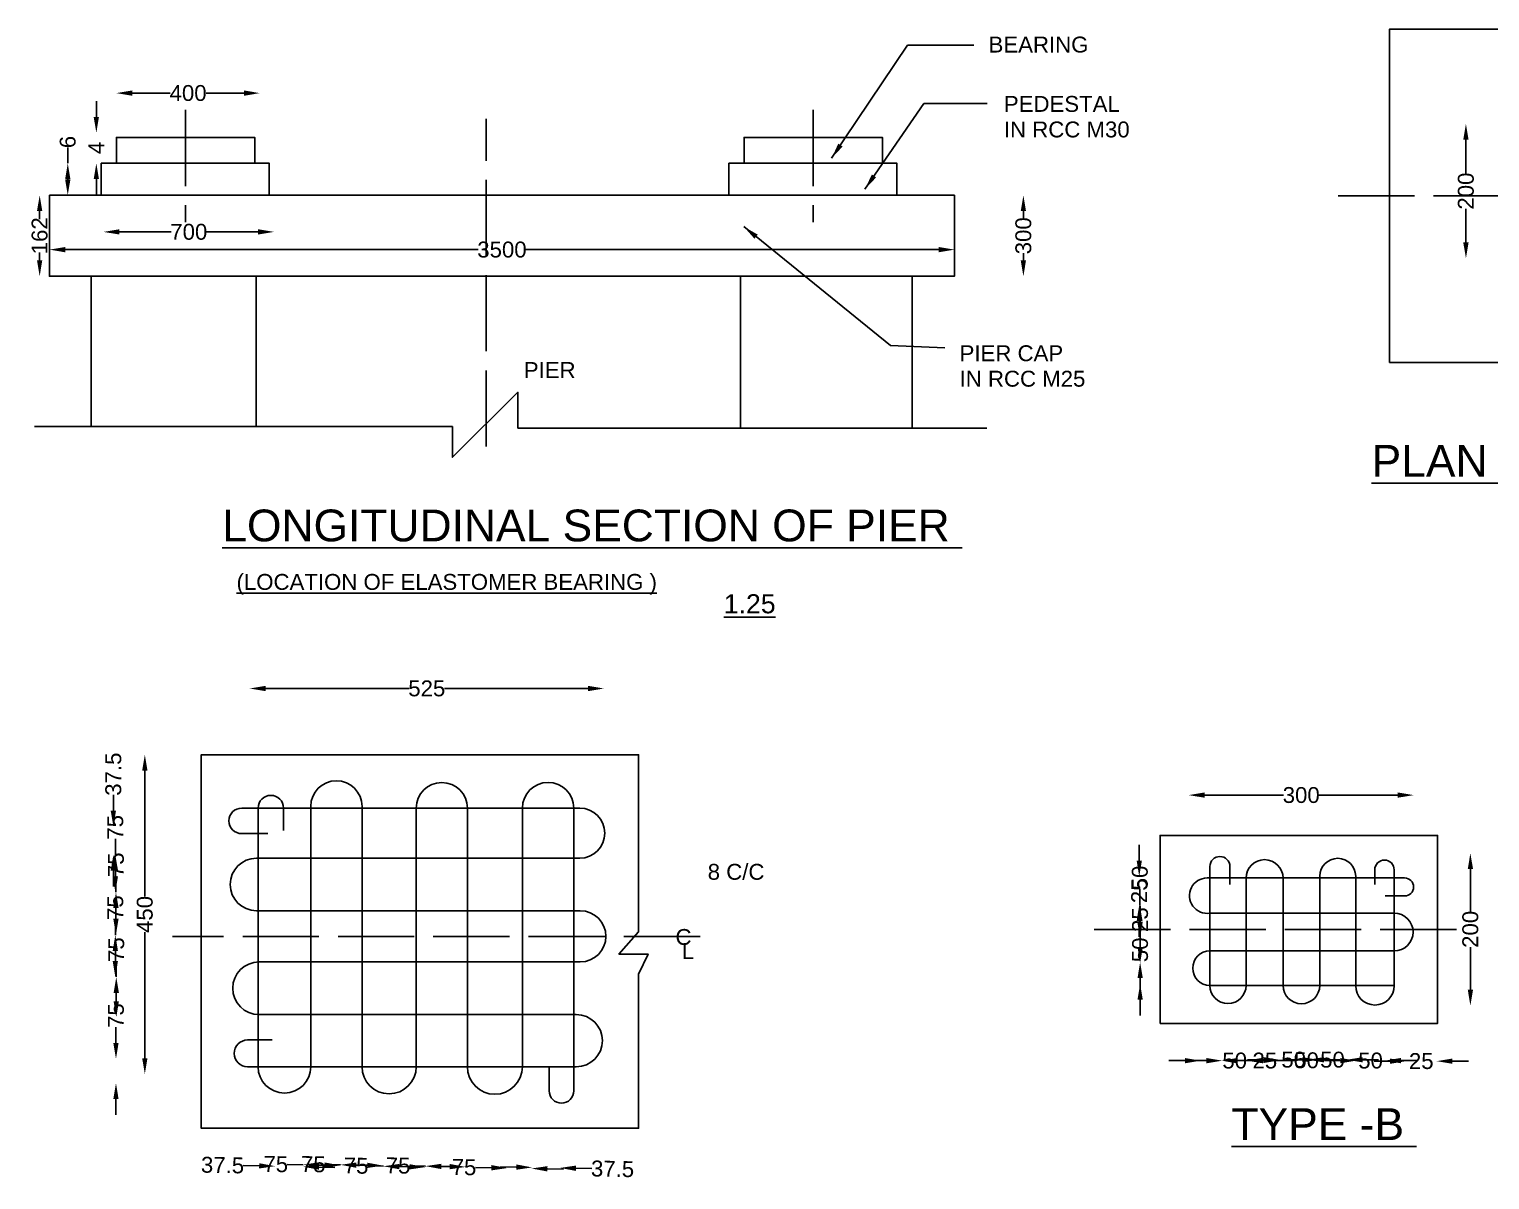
# Model space of a CAD drawing. Header units: millimetres. Extents: x 5124 to 2361568, y 2311 to 44333890.
# Drawn here: x 2354321 to 2356620, y 44329332 to 44331143 of the extents above; entities that cross this region are included whole.
import ezdxf

# ---------------------------------------------------------------- set-up
doc = ezdxf.new("R2010")
doc.units = ezdxf.units.MM
doc.header["$MEASUREMENT"] = 0
doc.linetypes.add('ACAD_ISO02W100', pattern=[15, 12, -3])
doc.layers.add('DRAWING', color=2, linetype='Continuous')
doc.layers.add('TEXT', color=7, linetype='Continuous')
doc.styles.get("Standard").update_dxf_attribs({"font": 'arial.ttf', "height": 25})
doc.dimstyles.get("Standard").update_dxf_attribs({"dimtxt": 25, "dimasz": 25, "dimexe": 0.18, "dimexo": 0.0625, "dimgap": 0.09, "dimtad": 0, "dimdec": 0, "dimzin": 0, "dimdsep": 46, "dimtxsty": 'Standard', "dimcen": 0.09, "dimse1": 1, "dimse2": 1, "dimadec": 0, "dimazin": 0, "dimtfac": 1, "dimtdec": 0, "dimtofl": 0, "dimtmove": 0, "dimatfit": 3, "dimfxl": 1, "dimtolj": 1, "dimtzin": 0, "dimarcsym": 0})

# ---------------------------------------------------------------- blocks, each defined once
blk = doc.blocks.new('*D67')
at = {"layer": 'Defpoints', "color": 0, "transparency": 16777216}
for p in [(2354592.1, 44330001), (2354503.3, 44329498.7), (2354643.2, 44329498.7)]:
    blk.add_point(p, dxfattribs=at)
at = {"layer": 'TEXT', "color": 0, "lineweight": -2, "transparency": 16777216}
for p, q in [((2354503.3, 44329976), (2354503.3, 44329778)), ((2354503.3, 44329523.7), (2354503.3, 44329721.7))]:
    blk.add_line(p, q, dxfattribs=at)
at = {"layer": 'TEXT', "color": 0, "transparency": 16777216}
for points in [[(2354499.1, 44329976), (2354507.5, 44329976), (2354503.3, 44330001)], [(2354499.1, 44329523.7), (2354507.5, 44329523.7), (2354503.3, 44329498.7)]]:
    blk.add_solid(points, dxfattribs=at)
at = {"layer": 'TEXT', "color": 0, "transparency": 16777216, "insert": (2354503.3, 44329749.8), "char_height": 25, "attachment_point": 5, "rotation": 90}
blk.add_mtext('\\A1;450', dxfattribs=at)
blk = doc.blocks.new('*D68')
at = {"layer": 'Defpoints', "color": 0, "transparency": 16777216}
for p in [(2354454.3, 44329522.7), (2354457.9, 44329522.7), (2354454.3, 44329484.3)]:
    blk.add_point(p, dxfattribs=at)
at = {"layer": 'TEXT', "color": 0, "lineweight": -2, "transparency": 16777216}
for p, q in [((2354457.9, 44329547.7), (2354457.9, 44329572.7)), ((2354457.9, 44329459.3), (2354457.9, 44329434.3))]:
    blk.add_line(p, q, dxfattribs=at)
at = {"layer": 'TEXT', "color": 0, "transparency": 16777216}
for points in [[(2354453.7, 44329547.7), (2354462, 44329547.7), (2354457.9, 44329522.7)], [(2354453.7, 44329459.3), (2354462, 44329459.3), (2354457.9, 44329484.3)]]:
    blk.add_solid(points, dxfattribs=at)
at = {"layer": 'TEXT', "color": 0, "transparency": 16777216, "insert": (2354457.9, 44329590.7), "char_height": 25, "attachment_point": 5, "rotation": 90}
blk.add_mtext('\\A1;75', dxfattribs=at)
blk = doc.blocks.new('*D69')
at = {"layer": 'Defpoints', "color": 0, "transparency": 16777216}
for p in [(2354455.8, 44329651.5), (2354458.4, 44329651.5), (2354455.8, 44329588.1)]:
    blk.add_point(p, dxfattribs=at)
at = {"layer": 'TEXT', "color": 0, "lineweight": -2, "transparency": 16777216}
for p, q in [((2354458.4, 44329651.5), (2354458.4, 44329676.5)), ((2354458.4, 44329613.1), (2354458.4, 44329626.5))]:
    blk.add_line(p, q, dxfattribs=at)
at = {"layer": 'TEXT', "color": 0, "transparency": 16777216}
for points in [[(2354454.2, 44329626.5), (2354462.5, 44329626.5), (2354458.4, 44329651.5)], [(2354454.2, 44329613.1), (2354462.5, 44329613.1), (2354458.4, 44329588.1)]]:
    blk.add_solid(points, dxfattribs=at)
at = {"layer": 'TEXT', "color": 0, "transparency": 16777216, "insert": (2354458.4, 44329694.4), "char_height": 25, "attachment_point": 5, "rotation": 90}
blk.add_mtext('\\A1;75', dxfattribs=at)
blk = doc.blocks.new('*D70')
at = {"layer": 'Defpoints', "color": 0, "transparency": 16777216}
for p in [(2354456.9, 44329717.5), (2354458.4, 44329717.5), (2354458.4, 44329651.5)]:
    blk.add_point(p, dxfattribs=at)
at = {"layer": 'TEXT', "color": 0, "lineweight": -2, "transparency": 16777216}
for p, q in [((2354456.9, 44329717.5), (2354456.9, 44329742.5)), ((2354456.9, 44329676.5), (2354456.9, 44329692.5))]:
    blk.add_line(p, q, dxfattribs=at)
at = {"layer": 'TEXT', "color": 0, "transparency": 16777216}
for points in [[(2354452.7, 44329692.5), (2354461, 44329692.5), (2354456.9, 44329717.5)], [(2354452.7, 44329676.5), (2354461, 44329676.5), (2354456.9, 44329651.5)]]:
    blk.add_solid(points, dxfattribs=at)
at = {"layer": 'TEXT', "color": 0, "transparency": 16777216, "insert": (2354456.9, 44329760.5), "char_height": 25, "attachment_point": 5, "rotation": 90}
blk.add_mtext('\\A1;75', dxfattribs=at)
blk = doc.blocks.new('*D71')
at = {"layer": 'Defpoints', "color": 0, "transparency": 16777216}
for p in [(2354456.9, 44329785), (2354457.9, 44329785), (2354456.9, 44329718)]:
    blk.add_point(p, dxfattribs=at)
at = {"layer": 'TEXT', "color": 0, "lineweight": -2, "transparency": 16777216}
for p, q in [((2354457.9, 44329785), (2354457.9, 44329810)), ((2354457.9, 44329743), (2354457.9, 44329760))]:
    blk.add_line(p, q, dxfattribs=at)
at = {"layer": 'TEXT', "color": 0, "transparency": 16777216}
for points in [[(2354453.7, 44329760), (2354462, 44329760), (2354457.9, 44329785)], [(2354453.7, 44329743), (2354462, 44329743), (2354457.9, 44329718)]]:
    blk.add_solid(points, dxfattribs=at)
at = {"layer": 'TEXT', "color": 0, "transparency": 16777216, "insert": (2354457.9, 44329827.9), "char_height": 25, "attachment_point": 5, "rotation": 90}
blk.add_mtext('\\A1;75', dxfattribs=at)
blk = doc.blocks.new('*D72')
at = {"layer": 'Defpoints', "color": 0, "transparency": 16777216}
for p in [(2354456.9, 44329843.9), (2354456.9, 44329843.9), (2354456.9, 44329785)]:
    blk.add_point(p, dxfattribs=at)
at = {"layer": 'TEXT', "color": 0, "lineweight": -2, "transparency": 16777216}
for p, q in [((2354456.9, 44329843.9), (2354456.9, 44329868.9)), ((2354456.9, 44329810), (2354456.9, 44329818.9))]:
    blk.add_line(p, q, dxfattribs=at)
at = {"layer": 'TEXT', "color": 0, "transparency": 16777216}
for points in [[(2354452.8, 44329818.9), (2354461.1, 44329818.9), (2354456.9, 44329843.9)], [(2354452.8, 44329810), (2354461.1, 44329810), (2354456.9, 44329785)]]:
    blk.add_solid(points, dxfattribs=at)
at = {"layer": 'TEXT', "color": 0, "transparency": 16777216, "insert": (2354456.9, 44329886.9), "char_height": 25, "attachment_point": 5, "rotation": 90}
blk.add_mtext('\\A1;75', dxfattribs=at)
blk = doc.blocks.new('*D73')
at = {"layer": 'Defpoints', "color": 0, "transparency": 16777216}
for p in [(2354453.8, 44329888), (2354456.9, 44329888), (2354456.9, 44329843.9)]:
    blk.add_point(p, dxfattribs=at)
at = {"layer": 'TEXT', "color": 0, "lineweight": -2, "transparency": 16777216}
for p, q in [((2354453.8, 44329913), (2354453.8, 44329938)), ((2354453.8, 44329818.9), (2354453.8, 44329793.9))]:
    blk.add_line(p, q, dxfattribs=at)
at = {"layer": 'TEXT', "color": 0, "transparency": 16777216}
for points in [[(2354449.6, 44329913), (2354457.9, 44329913), (2354453.8, 44329888)], [(2354449.6, 44329818.9), (2354457.9, 44329818.9), (2354453.8, 44329843.9)]]:
    blk.add_solid(points, dxfattribs=at)
at = {"layer": 'TEXT', "color": 0, "transparency": 16777216, "insert": (2354453.8, 44329970.6), "char_height": 25, "attachment_point": 5, "rotation": 90}
blk.add_mtext('\\A1;37.5', dxfattribs=at)
blk = doc.blocks.new('*D74')
at = {"layer": 'Defpoints', "color": 0, "transparency": 16777216}
for p in [(2355225.8, 44330105.4), (2354668.2, 44330007.7), (2355225.8, 44330007.7)]:
    blk.add_point(p, dxfattribs=at)
at = {"layer": 'TEXT', "color": 0, "lineweight": -2, "transparency": 16777216}
for p, q in [((2354693.2, 44330105.4), (2354919.2, 44330105.4)), ((2355200.8, 44330105.4), (2354974.8, 44330105.4))]:
    blk.add_line(p, q, dxfattribs=at)
at = {"layer": 'TEXT', "color": 0, "transparency": 16777216}
for points in [[(2354693.2, 44330109.5), (2354693.2, 44330101.2), (2354668.2, 44330105.4)], [(2355200.8, 44330109.5), (2355200.8, 44330101.2), (2355225.8, 44330105.4)]]:
    blk.add_solid(points, dxfattribs=at)
at = {"layer": 'TEXT', "color": 0, "transparency": 16777216, "insert": (2354947, 44330105.4), "char_height": 25, "attachment_point": 5}
blk.add_mtext('\\A1;525', dxfattribs=at)
blk = doc.blocks.new('*D75')
at = {"layer": 'Defpoints', "color": 0, "transparency": 16777216}
for p in [(2355073.5, 44329347.2), (2355073.6, 44329350.8), (2355111.8, 44329346.5)]:
    blk.add_point(p, dxfattribs=at)
at = {"layer": 'TEXT', "color": 0, "lineweight": -2, "transparency": 16777216}
for p, q in [((2355048.6, 44329351.3), (2355023.6, 44329351.8)), ((2355136.9, 44329349.6), (2355161.9, 44329349.1))]:
    blk.add_line(p, q, dxfattribs=at)
at = {"layer": 'TEXT', "color": 0, "transparency": 16777216}
for points in [[(2355048.6, 44329355.5), (2355048.5, 44329347.1), (2355073.6, 44329350.8)], [(2355137, 44329353.8), (2355136.8, 44329345.4), (2355111.9, 44329350.1)]]:
    blk.add_solid(points, dxfattribs=at)
at = {"layer": 'TEXT', "color": 0, "transparency": 16777216, "insert": (2355005.6, 44329352.1), "char_height": 25, "attachment_point": 5, "rotation": 358.8945}
blk.add_mtext('\\A1;75', dxfattribs=at)
blk = doc.blocks.new('*D76')
at = {"layer": 'Defpoints', "color": 0, "transparency": 16777216}
for p in [(2354944.8, 44329353.8), (2354944.8, 44329351.3), (2355008.1, 44329350)]:
    blk.add_point(p, dxfattribs=at)
at = {"layer": 'TEXT', "color": 0, "lineweight": -2, "transparency": 16777216}
for p, q in [((2354944.8, 44329353.8), (2354919.8, 44329354.3)), ((2354983.2, 44329353.1), (2354969.8, 44329353.3))]:
    blk.add_line(p, q, dxfattribs=at)
at = {"layer": 'TEXT', "color": 0, "transparency": 16777216}
for points in [[(2354969.9, 44329357.5), (2354969.7, 44329349.2), (2354944.8, 44329353.8)], [(2354983.2, 44329357.2), (2354983.1, 44329348.9), (2355008.2, 44329352.6)]]:
    blk.add_solid(points, dxfattribs=at)
at = {"layer": 'TEXT', "color": 0, "transparency": 16777216, "insert": (2354901.8, 44329354.6), "char_height": 25, "attachment_point": 5, "rotation": 358.8945}
blk.add_mtext('\\A1;75', dxfattribs=at)
blk = doc.blocks.new('*D77')
at = {"layer": 'Defpoints', "color": 0, "transparency": 16777216}
for p in [(2354878.8, 44329355.1), (2354878.8, 44329353.6), (2354944.8, 44329353.8)]:
    blk.add_point(p, dxfattribs=at)
at = {"layer": 'TEXT', "color": 0, "lineweight": -2, "transparency": 16777216}
for p, q in [((2354878.8, 44329353.6), (2354853.8, 44329354.1)), ((2354919.8, 44329352.8), (2354903.7, 44329353.1))]:
    blk.add_line(p, q, dxfattribs=at)
at = {"layer": 'TEXT', "color": 0, "transparency": 16777216}
for points in [[(2354903.8, 44329357.3), (2354903.7, 44329348.9), (2354878.8, 44329353.6)], [(2354919.9, 44329356.9), (2354919.7, 44329348.6), (2354944.8, 44329352.3)]]:
    blk.add_solid(points, dxfattribs=at)
at = {"layer": 'TEXT', "color": 0, "transparency": 16777216, "insert": (2354835.8, 44329354.4), "char_height": 25, "attachment_point": 5, "rotation": 358.8945}
blk.add_mtext('\\A1;75', dxfattribs=at)
blk = doc.blocks.new('*D78')
at = {"layer": 'Defpoints', "color": 0, "transparency": 16777216}
for p in [(2354811.3, 44329355.9), (2354811.3, 44329355), (2354878.3, 44329353.7)]:
    blk.add_point(p, dxfattribs=at)
at = {"layer": 'TEXT', "color": 0, "lineweight": -2, "transparency": 16777216}
for p, q in [((2354811.3, 44329355.9), (2354786.3, 44329356.4)), ((2354853.3, 44329355.1), (2354836.3, 44329355.4))]:
    blk.add_line(p, q, dxfattribs=at)
at = {"layer": 'TEXT', "color": 0, "transparency": 16777216}
for points in [[(2354836.4, 44329359.6), (2354836.2, 44329351.2), (2354811.3, 44329355.9)], [(2354853.4, 44329359.2), (2354853.2, 44329350.9), (2354878.3, 44329354.6)]]:
    blk.add_solid(points, dxfattribs=at)
at = {"layer": 'TEXT', "color": 0, "transparency": 16777216, "insert": (2354768.3, 44329356.7), "char_height": 25, "attachment_point": 5, "rotation": 358.8945}
blk.add_mtext('\\A1;75', dxfattribs=at)
blk = doc.blocks.new('*D79')
at = {"layer": 'Defpoints', "color": 0, "transparency": 16777216}
for p in [(2354752.3, 44329356.1), (2354752.3, 44329356.1), (2354811.3, 44329355)]:
    blk.add_point(p, dxfattribs=at)
at = {"layer": 'TEXT', "color": 0, "lineweight": -2, "transparency": 16777216}
for p, q in [((2354752.3, 44329356.1), (2354727.3, 44329356.6)), ((2354786.3, 44329355.4), (2354777.3, 44329355.6))]:
    blk.add_line(p, q, dxfattribs=at)
at = {"layer": 'TEXT', "color": 0, "transparency": 16777216}
for points in [[(2354777.4, 44329359.8), (2354777.3, 44329351.4), (2354752.3, 44329356.1)], [(2354786.4, 44329359.6), (2354786.2, 44329351.3), (2354811.3, 44329355)]]:
    blk.add_solid(points, dxfattribs=at)
at = {"layer": 'TEXT', "color": 0, "transparency": 16777216, "insert": (2354709.4, 44329356.9), "char_height": 25, "attachment_point": 5, "rotation": 358.8945}
blk.add_mtext('\\A1;75', dxfattribs=at)
blk = doc.blocks.new('*D80')
at = {"layer": 'Defpoints', "color": 0, "transparency": 16777216}
for p in [(2354708.2, 44329353.8), (2354708.3, 44329356.9), (2354752.3, 44329356.1)]:
    blk.add_point(p, dxfattribs=at)
at = {"layer": 'TEXT', "color": 0, "lineweight": -2, "transparency": 16777216}
for p, q in [((2354683.2, 44329354.2), (2354658.2, 44329354.7)), ((2354777.3, 44329352.4), (2354802.3, 44329351.9))]:
    blk.add_line(p, q, dxfattribs=at)
at = {"layer": 'TEXT', "color": 0, "transparency": 16777216}
for points in [[(2354683.3, 44329358.4), (2354683.2, 44329350.1), (2354708.2, 44329353.8)], [(2354777.4, 44329356.6), (2354777.2, 44329348.3), (2354752.3, 44329352.9)]]:
    blk.add_solid(points, dxfattribs=at)
at = {"layer": 'TEXT', "color": 0, "transparency": 16777216, "insert": (2354625.6, 44329355.3), "char_height": 25, "attachment_point": 5, "rotation": 358.8945}
blk.add_mtext('\\A1;37.5', dxfattribs=at)
blk = doc.blocks.new('*D81')
at = {"layer": 'Defpoints', "color": 0, "transparency": 16777216}
for p in [(2355112.7, 44329347.9), (2355112.8, 44329351.8), (2355156.7, 44329347)]:
    blk.add_point(p, dxfattribs=at)
at = {"layer": 'TEXT', "color": 0, "lineweight": -2, "transparency": 16777216}
for p, q in [((2355087.8, 44329352.3), (2355062.8, 44329352.8)), ((2355181.8, 44329350.5), (2355206.8, 44329350))]:
    blk.add_line(p, q, dxfattribs=at)
at = {"layer": 'TEXT', "color": 0, "transparency": 16777216}
for points in [[(2355087.8, 44329356.5), (2355087.7, 44329348.1), (2355112.8, 44329351.8)], [(2355181.9, 44329354.7), (2355181.7, 44329346.3), (2355156.8, 44329351)]]:
    blk.add_solid(points, dxfattribs=at)
at = {"layer": 'TEXT', "color": 0, "transparency": 16777216, "insert": (2355239.4, 44329349.4), "char_height": 25, "attachment_point": 5, "rotation": 358.8945}
blk.add_mtext('\\A1;37.5', dxfattribs=at)
blk = doc.blocks.new('*D82')
at = {"layer": 'Defpoints', "color": 0, "transparency": 16777216}
for p in [(2356500, 44329937.6), (2356146.1, 44329894.1), (2356500, 44329894.1)]:
    blk.add_point(p, dxfattribs=at)
at = {"layer": 'TEXT', "color": 0, "lineweight": -2, "transparency": 16777216}
for p, q in [((2356171.1, 44329937.6), (2356295.4, 44329937.6)), ((2356475, 44329937.6), (2356350.7, 44329937.6))]:
    blk.add_line(p, q, dxfattribs=at)
at = {"layer": 'TEXT', "color": 0, "transparency": 16777216}
for points in [[(2356171.1, 44329941.8), (2356171.1, 44329933.5), (2356146.1, 44329937.6)], [(2356475, 44329941.8), (2356475, 44329933.5), (2356500, 44329937.6)]]:
    blk.add_solid(points, dxfattribs=at)
at = {"layer": 'TEXT', "color": 0, "transparency": 16777216, "insert": (2356323.1, 44329937.6), "char_height": 25, "attachment_point": 5}
blk.add_mtext('\\A1;300', dxfattribs=at)
blk = doc.blocks.new('*D83')
at = {"layer": 'Defpoints', "color": 0, "transparency": 16777216}
for p in [(2356561.9, 44329846.3), (2356561.9, 44329606.4), (2356589.3, 44329606.4)]:
    blk.add_point(p, dxfattribs=at)
at = {"layer": 'TEXT', "color": 0, "lineweight": -2, "transparency": 16777216}
for p, q in [((2356589.3, 44329821.3), (2356589.3, 44329754.2)), ((2356589.3, 44329631.4), (2356589.3, 44329698.5))]:
    blk.add_line(p, q, dxfattribs=at)
at = {"layer": 'TEXT', "color": 0, "transparency": 16777216}
for points in [[(2356585.2, 44329821.3), (2356593.5, 44329821.3), (2356589.3, 44329846.3)], [(2356585.2, 44329631.4), (2356593.5, 44329631.4), (2356589.3, 44329606.4)]]:
    blk.add_solid(points, dxfattribs=at)
at = {"layer": 'TEXT', "color": 0, "transparency": 16777216, "insert": (2356589.3, 44329726.4), "char_height": 25, "attachment_point": 5, "rotation": 90}
blk.add_mtext('\\A1;200', dxfattribs=at)
blk = doc.blocks.new('*D84')
at = {"layer": 'Defpoints', "color": 0, "transparency": 16777216}
for p in [(2356069.6, 44329673.3), (2356081.8, 44329673.3), (2356081.2, 44329640.8)]:
    blk.add_point(p, dxfattribs=at)
at = {"layer": 'TEXT', "color": 0, "lineweight": -2, "transparency": 16777216}
for p, q in [((2356069.6, 44329698.3), (2356069.6, 44329723.3)), ((2356069.6, 44329615.8), (2356069.6, 44329590.8))]:
    blk.add_line(p, q, dxfattribs=at)
at = {"layer": 'TEXT', "color": 0, "transparency": 16777216}
for points in [[(2356065.5, 44329698.3), (2356073.8, 44329698.3), (2356069.6, 44329673.3)], [(2356065.5, 44329615.8), (2356073.8, 44329615.8), (2356069.6, 44329640.8)]]:
    blk.add_solid(points, dxfattribs=at)
at = {"layer": 'TEXT', "color": 0, "transparency": 16777216, "insert": (2356069.6, 44329741.6), "char_height": 25, "attachment_point": 5, "rotation": 90}
blk.add_mtext('\\A1;25', dxfattribs=at)
blk = doc.blocks.new('*D85')
at = {"layer": 'Defpoints', "color": 0, "transparency": 16777216}
for p in [(2356069.6, 44329713.6), (2356072.1, 44329713.6), (2356069.9, 44329674.7)]:
    blk.add_point(p, dxfattribs=at)
at = {"layer": 'TEXT', "color": 0, "lineweight": -2, "transparency": 16777216}
for p, q in [((2356069.6, 44329738.6), (2356069.6, 44329763.6)), ((2356069.6, 44329649.7), (2356069.6, 44329624.7))]:
    blk.add_line(p, q, dxfattribs=at)
at = {"layer": 'TEXT', "color": 0, "transparency": 16777216}
for points in [[(2356065.5, 44329738.6), (2356073.8, 44329738.6), (2356069.6, 44329713.6)], [(2356065.5, 44329649.7), (2356073.8, 44329649.7), (2356069.6, 44329674.7)]]:
    blk.add_solid(points, dxfattribs=at)
at = {"layer": 'TEXT', "color": 0, "transparency": 16777216, "insert": (2356069.6, 44329694.1), "char_height": 25, "attachment_point": 5, "rotation": 90}
blk.add_mtext('\\A1;50', dxfattribs=at)
blk = doc.blocks.new('*D86')
at = {"layer": 'Defpoints', "color": 0, "transparency": 16777216}
for p in [(2356069.2, 44329764.4), (2356071.7, 44329764.4), (2356069.6, 44329713.6)]:
    blk.add_point(p, dxfattribs=at)
at = {"layer": 'TEXT', "color": 0, "lineweight": -2, "transparency": 16777216}
for p, q in [((2356069.2, 44329764.4), (2356069.2, 44329789.4)), ((2356069.2, 44329738.6), (2356069.2, 44329739.4))]:
    blk.add_line(p, q, dxfattribs=at)
at = {"layer": 'TEXT', "color": 0, "transparency": 16777216}
for points in [[(2356065.1, 44329739.4), (2356073.4, 44329739.4), (2356069.2, 44329764.4)], [(2356065.1, 44329738.6), (2356073.4, 44329738.6), (2356069.2, 44329713.6)]]:
    blk.add_solid(points, dxfattribs=at)
at = {"layer": 'TEXT', "color": 0, "transparency": 16777216, "insert": (2356069.2, 44329807.3), "char_height": 25, "attachment_point": 5, "rotation": 90}
blk.add_mtext('\\A1;50', dxfattribs=at)
blk = doc.blocks.new('*D87')
at = {"layer": 'Defpoints', "color": 0, "transparency": 16777216}
for p in [(2356068.2, 44329809.6), (2356070.5, 44329809.6), (2356069.2, 44329764.4)]:
    blk.add_point(p, dxfattribs=at)
at = {"layer": 'TEXT', "color": 0, "lineweight": -2, "transparency": 16777216}
for p, q in [((2356068.2, 44329834.6), (2356068.2, 44329859.6)), ((2356068.2, 44329739.4), (2356068.2, 44329714.4))]:
    blk.add_line(p, q, dxfattribs=at)
at = {"layer": 'TEXT', "color": 0, "transparency": 16777216}
for points in [[(2356064.1, 44329834.6), (2356072.4, 44329834.6), (2356068.2, 44329809.6)], [(2356064.1, 44329739.4), (2356072.4, 44329739.4), (2356068.2, 44329764.4)]]:
    blk.add_solid(points, dxfattribs=at)
at = {"layer": 'TEXT', "color": 0, "transparency": 16777216, "insert": (2356068.2, 44329787), "char_height": 25, "attachment_point": 5, "rotation": 90}
blk.add_mtext('\\A1;25', dxfattribs=at)
blk = doc.blocks.new('*D88')
at = {"layer": 'Defpoints', "color": 0, "transparency": 16777216}
for p in [(2356487.9, 44329520.7), (2356536.1, 44329520.7), (2356536.1, 44329519)]:
    blk.add_point(p, dxfattribs=at)
at = {"layer": 'TEXT', "color": 0, "lineweight": -2, "transparency": 16777216}
for p, q in [((2356462.9, 44329519), (2356437.9, 44329519)), ((2356561.1, 44329519), (2356586.1, 44329519))]:
    blk.add_line(p, q, dxfattribs=at)
at = {"layer": 'TEXT', "color": 0, "transparency": 16777216}
for points in [[(2356462.9, 44329523.1), (2356462.9, 44329514.8), (2356487.9, 44329519)], [(2356561.1, 44329523.1), (2356561.1, 44329514.8), (2356536.1, 44329519)]]:
    blk.add_solid(points, dxfattribs=at)
at = {"layer": 'TEXT', "color": 0, "transparency": 16777216, "insert": (2356512, 44329519), "char_height": 25, "attachment_point": 5}
blk.add_mtext('\\A1;25', dxfattribs=at)
blk = doc.blocks.new('*D89')
at = {"layer": 'Defpoints', "color": 0, "transparency": 16777216}
for p in [(2356165, 44329508.2), (2356197.5, 44329519.8), (2356197.5, 44329507.6)]:
    blk.add_point(p, dxfattribs=at)
at = {"layer": 'TEXT', "color": 0, "lineweight": -2, "transparency": 16777216}
for p, q in [((2356140, 44329519.8), (2356115, 44329519.8)), ((2356222.5, 44329519.8), (2356247.5, 44329519.8))]:
    blk.add_line(p, q, dxfattribs=at)
at = {"layer": 'TEXT', "color": 0, "transparency": 16777216}
for points in [[(2356140, 44329523.9), (2356140, 44329515.6), (2356165, 44329519.8)], [(2356222.5, 44329523.9), (2356222.5, 44329515.6), (2356197.5, 44329519.8)]]:
    blk.add_solid(points, dxfattribs=at)
at = {"layer": 'TEXT', "color": 0, "transparency": 16777216, "insert": (2356265.8, 44329519.8), "char_height": 25, "attachment_point": 5}
blk.add_mtext('\\A1;25', dxfattribs=at)
blk = doc.blocks.new('*D90')
at = {"layer": 'Defpoints', "color": 0, "transparency": 16777216}
for p in [(2356198.9, 44329519.5), (2356237.8, 44329519.8), (2356237.8, 44329517.3)]:
    blk.add_point(p, dxfattribs=at)
at = {"layer": 'TEXT', "color": 0, "lineweight": -2, "transparency": 16777216}
for p, q in [((2356173.9, 44329519.8), (2356148.9, 44329519.8)), ((2356262.8, 44329519.8), (2356287.8, 44329519.8))]:
    blk.add_line(p, q, dxfattribs=at)
at = {"layer": 'TEXT', "color": 0, "transparency": 16777216}
for points in [[(2356173.9, 44329523.9), (2356173.9, 44329515.6), (2356198.9, 44329519.8)], [(2356262.8, 44329523.9), (2356262.8, 44329515.6), (2356237.8, 44329519.8)]]:
    blk.add_solid(points, dxfattribs=at)
at = {"layer": 'TEXT', "color": 0, "transparency": 16777216, "insert": (2356218.4, 44329519.8), "char_height": 25, "attachment_point": 5}
blk.add_mtext('\\A1;50', dxfattribs=at)
blk = doc.blocks.new('*D91')
at = {"layer": 'Defpoints', "color": 0, "transparency": 16777216}
for p in [(2356237.8, 44329519.8), (2356288.6, 44329520.2), (2356288.6, 44329517.7)]:
    blk.add_point(p, dxfattribs=at)
at = {"layer": 'TEXT', "color": 0, "lineweight": -2, "transparency": 16777216}
for p, q in [((2356262.8, 44329520.2), (2356263.6, 44329520.2)), ((2356288.6, 44329520.2), (2356313.6, 44329520.2))]:
    blk.add_line(p, q, dxfattribs=at)
at = {"layer": 'TEXT', "color": 0, "transparency": 16777216}
for points in [[(2356262.8, 44329524.3), (2356262.8, 44329516), (2356237.8, 44329520.2)], [(2356263.6, 44329524.3), (2356263.6, 44329516), (2356288.6, 44329520.2)]]:
    blk.add_solid(points, dxfattribs=at)
at = {"layer": 'TEXT', "color": 0, "transparency": 16777216, "insert": (2356331.5, 44329520.2), "char_height": 25, "attachment_point": 5}
blk.add_mtext('\\A1;50', dxfattribs=at)
blk = doc.blocks.new('*D92')
at = {"layer": 'Defpoints', "color": 0, "transparency": 16777216}
for p in [(2356288.6, 44329520.2), (2356333.9, 44329521.2), (2356333.9, 44329518.9)]:
    blk.add_point(p, dxfattribs=at)
at = {"layer": 'TEXT', "color": 0, "lineweight": -2, "transparency": 16777216}
for p, q in [((2356263.6, 44329521.2), (2356238.6, 44329521.2)), ((2356358.9, 44329521.2), (2356383.9, 44329521.2))]:
    blk.add_line(p, q, dxfattribs=at)
at = {"layer": 'TEXT', "color": 0, "transparency": 16777216}
for points in [[(2356263.6, 44329525.3), (2356263.6, 44329517), (2356288.6, 44329521.2)], [(2356358.9, 44329525.3), (2356358.9, 44329517), (2356333.9, 44329521.2)]]:
    blk.add_solid(points, dxfattribs=at)
at = {"layer": 'TEXT', "color": 0, "transparency": 16777216, "insert": (2356311.2, 44329521.2), "char_height": 25, "attachment_point": 5}
blk.add_mtext('\\A1;50', dxfattribs=at)
blk = doc.blocks.new('*D93')
at = {"layer": 'Defpoints', "color": 0, "transparency": 16777216}
for p in [(2356349.6, 44329520.2), (2356394.9, 44329521.2), (2356394.9, 44329518.9)]:
    blk.add_point(p, dxfattribs=at)
at = {"layer": 'TEXT', "color": 0, "lineweight": -2, "transparency": 16777216}
for p, q in [((2356324.6, 44329521.2), (2356299.6, 44329521.2)), ((2356419.9, 44329521.2), (2356444.9, 44329521.2))]:
    blk.add_line(p, q, dxfattribs=at)
at = {"layer": 'TEXT', "color": 0, "transparency": 16777216}
for points in [[(2356324.6, 44329525.3), (2356324.6, 44329517), (2356349.6, 44329521.2)], [(2356419.9, 44329525.3), (2356419.9, 44329517), (2356394.9, 44329521.2)]]:
    blk.add_solid(points, dxfattribs=at)
at = {"layer": 'TEXT', "color": 0, "transparency": 16777216, "insert": (2356372.3, 44329521.2), "char_height": 25, "attachment_point": 5}
blk.add_mtext('\\A1;50', dxfattribs=at)
blk = doc.blocks.new('*D94')
at = {"layer": 'Defpoints', "color": 0, "transparency": 16777216}
for p in [(2356409.6, 44329518.8), (2356454.9, 44329519.8), (2356454.9, 44329517.6)]:
    blk.add_point(p, dxfattribs=at)
at = {"layer": 'TEXT', "color": 0, "lineweight": -2, "transparency": 16777216}
for p, q in [((2356384.6, 44329519.8), (2356359.6, 44329519.8)), ((2356479.9, 44329519.8), (2356504.9, 44329519.8))]:
    blk.add_line(p, q, dxfattribs=at)
at = {"layer": 'TEXT', "color": 0, "transparency": 16777216}
for points in [[(2356384.6, 44329524), (2356384.6, 44329515.7), (2356409.6, 44329519.8)], [(2356479.9, 44329524), (2356479.9, 44329515.7), (2356454.9, 44329519.8)]]:
    blk.add_solid(points, dxfattribs=at)
at = {"layer": 'TEXT', "color": 0, "transparency": 16777216, "insert": (2356432.2, 44329519.8), "char_height": 25, "attachment_point": 5}
blk.add_mtext('\\A1;50', dxfattribs=at)
blk = doc.blocks.new('*D145')
at = {"layer": 'Defpoints', "color": 0, "transparency": 16777216}
for p in [(2354438.3, 44330820.5), (2354706.6, 44330823.8), (2354706.6, 44330820.5)]:
    blk.add_point(p, dxfattribs=at)
at = {"layer": 'TEXT', "color": 0, "lineweight": -2, "transparency": 16777216}
for p, q in [((2354463.3, 44330823.8), (2354544.9, 44330823.8)), ((2354681.6, 44330823.8), (2354600, 44330823.8))]:
    blk.add_line(p, q, dxfattribs=at)
at = {"layer": 'TEXT', "color": 0, "transparency": 16777216}
for points in [[(2354463.3, 44330828), (2354463.3, 44330819.7), (2354438.3, 44330823.8)], [(2354681.6, 44330828), (2354681.6, 44330819.7), (2354706.6, 44330823.8)]]:
    blk.add_solid(points, dxfattribs=at)
at = {"layer": 'TEXT', "color": 0, "transparency": 16777216, "insert": (2354572.5, 44330823.8), "char_height": 25, "attachment_point": 5}
blk.add_mtext('\\A1;700', dxfattribs=at)
blk = doc.blocks.new('*D146')
at = {"layer": 'Defpoints', "color": 0, "transparency": 16777216}
for p in [(2354382, 44330931.8), (2354434.7, 44330931.8), (2354434.7, 44330881.5)]:
    blk.add_point(p, dxfattribs=at)
at = {"layer": 'TEXT', "color": 0, "lineweight": -2, "transparency": 16777216}
for p, q in [((2354382, 44330931.8), (2354382, 44330956.8)), ((2354382, 44330906.5), (2354382, 44330906.8))]:
    blk.add_line(p, q, dxfattribs=at)
at = {"layer": 'TEXT', "color": 0, "transparency": 16777216}
for points in [[(2354377.9, 44330906.8), (2354386.2, 44330906.8), (2354382, 44330931.8)], [(2354377.9, 44330906.5), (2354386.2, 44330906.5), (2354382, 44330881.5)]]:
    blk.add_solid(points, dxfattribs=at)
at = {"layer": 'TEXT', "color": 0, "transparency": 16777216, "insert": (2354382, 44330965.2), "char_height": 25, "attachment_point": 5, "rotation": 90}
blk.add_mtext('\\A1;6', dxfattribs=at)
blk = doc.blocks.new('*D147')
at = {"layer": 'Defpoints', "color": 0, "transparency": 16777216}
for p in [(2354427, 44330979.7), (2354458.6, 44330979.7), (2354458.6, 44330931.8)]:
    blk.add_point(p, dxfattribs=at)
at = {"layer": 'TEXT', "color": 0, "lineweight": -2, "transparency": 16777216}
for p, q in [((2354427, 44331004.7), (2354427, 44331029.7)), ((2354427, 44330906.8), (2354427, 44330881.8))]:
    blk.add_line(p, q, dxfattribs=at)
at = {"layer": 'TEXT', "color": 0, "transparency": 16777216}
for points in [[(2354422.8, 44331004.7), (2354431.1, 44331004.7), (2354427, 44330979.7)], [(2354422.8, 44330906.8), (2354431.1, 44330906.8), (2354427, 44330931.8)]]:
    blk.add_solid(points, dxfattribs=at)
at = {"layer": 'TEXT', "color": 0, "transparency": 16777216, "insert": (2354427, 44330955.8), "char_height": 25, "attachment_point": 5, "rotation": 90}
blk.add_mtext('\\A1;4', dxfattribs=at)
blk = doc.blocks.new('*D148')
at = {"layer": 'Defpoints', "color": 0, "transparency": 16777216}
for p in [(2354434.7, 44330881.5), (2354337.8, 44330754), (2354454, 44330754)]:
    blk.add_point(p, dxfattribs=at)
at = {"layer": 'TEXT', "color": 0, "lineweight": -2, "transparency": 16777216}
for p, q in [((2354337.8, 44330856.5), (2354337.8, 44330844.1)), ((2354337.8, 44330779), (2354337.8, 44330791.3))]:
    blk.add_line(p, q, dxfattribs=at)
at = {"layer": 'TEXT', "color": 0, "transparency": 16777216}
for points in [[(2354333.6, 44330856.5), (2354341.9, 44330856.5), (2354337.8, 44330881.5)], [(2354333.6, 44330779), (2354341.9, 44330779), (2354337.8, 44330754)]]:
    blk.add_solid(points, dxfattribs=at)
at = {"layer": 'TEXT', "color": 0, "transparency": 16777216, "insert": (2354337.8, 44330817.7), "char_height": 25, "attachment_point": 5, "rotation": 90}
blk.add_mtext('\\A1;162', dxfattribs=at)
blk = doc.blocks.new('*D149')
at = {"layer": 'Defpoints', "color": 0, "transparency": 16777216}
for p in [(2354684.2, 44331042.2), (2354458.6, 44330979.7), (2354684.2, 44330979.7)]:
    blk.add_point(p, dxfattribs=at)
at = {"layer": 'TEXT', "color": 0, "lineweight": -2, "transparency": 16777216}
for p, q in [((2354483.6, 44331042.2), (2354543.2, 44331042.2)), ((2354659.2, 44331042.2), (2354599.6, 44331042.2))]:
    blk.add_line(p, q, dxfattribs=at)
at = {"layer": 'TEXT', "color": 0, "transparency": 16777216}
for points in [[(2354483.6, 44331046.4), (2354483.6, 44331038), (2354458.6, 44331042.2)], [(2354659.2, 44331046.4), (2354659.2, 44331038), (2354684.2, 44331042.2)]]:
    blk.add_solid(points, dxfattribs=at)
at = {"layer": 'TEXT', "color": 0, "transparency": 16777216, "insert": (2354571.4, 44331042.2), "char_height": 25, "attachment_point": 5}
blk.add_mtext('\\A1;400', dxfattribs=at)
blk = doc.blocks.new('*D150')
at = {"layer": 'Defpoints', "color": 0, "transparency": 16777216}
for p in [(2354353.2, 44330795.9), (2355777.4, 44330795.9), (2355777.4, 44330795.9)]:
    blk.add_point(p, dxfattribs=at)
at = {"layer": 'TEXT', "color": 0, "lineweight": -2, "transparency": 16777216}
for p, q in [((2354378.2, 44330795.9), (2355027.9, 44330795.9)), ((2355752.4, 44330795.9), (2355102.7, 44330795.9))]:
    blk.add_line(p, q, dxfattribs=at)
at = {"layer": 'TEXT', "color": 0, "transparency": 16777216}
for points in [[(2354378.2, 44330800.1), (2354378.2, 44330791.7), (2354353.2, 44330795.9)], [(2355752.4, 44330800.1), (2355752.4, 44330791.7), (2355777.4, 44330795.9)]]:
    blk.add_solid(points, dxfattribs=at)
at = {"layer": 'TEXT', "color": 0, "transparency": 16777216, "insert": (2355065.3, 44330795.9), "char_height": 25, "attachment_point": 5}
blk.add_mtext('\\A1;3500', dxfattribs=at)
blk = doc.blocks.new('*D151')
at = {"layer": 'Defpoints', "color": 0, "transparency": 16777216}
for p in [(2355777.4, 44330881.5), (2355885.9, 44330881.5), (2355777.4, 44330754)]:
    blk.add_point(p, dxfattribs=at)
at = {"layer": 'TEXT', "color": 0, "lineweight": -2, "transparency": 16777216}
for p, q in [((2355885.9, 44330856.5), (2355885.9, 44330845.4)), ((2355885.9, 44330779), (2355885.9, 44330790.1))]:
    blk.add_line(p, q, dxfattribs=at)
at = {"layer": 'TEXT', "color": 0, "transparency": 16777216}
for points in [[(2355881.7, 44330856.5), (2355890, 44330856.5), (2355885.9, 44330881.5)], [(2355881.7, 44330779), (2355890, 44330779), (2355885.9, 44330754)]]:
    blk.add_solid(points, dxfattribs=at)
at = {"layer": 'TEXT', "color": 0, "transparency": 16777216, "insert": (2355885.9, 44330817.7), "char_height": 25, "attachment_point": 5, "rotation": 90}
blk.add_mtext('\\A1;300', dxfattribs=at)
blk = doc.blocks.new('*D178')
at = {"layer": 'Defpoints', "color": 0, "transparency": 16777216}
for p in [(2356582.3, 44330993.7), (2356585, 44330993.7), (2356590.5, 44330782.3)]:
    blk.add_point(p, dxfattribs=at)
at = {"layer": 'TEXT', "color": 0, "lineweight": -2, "transparency": 16777216}
for p, q in [((2356582.3, 44330968.7), (2356582.3, 44330915.9)), ((2356582.3, 44330807.3), (2356582.3, 44330860.1))]:
    blk.add_line(p, q, dxfattribs=at)
at = {"layer": 'TEXT', "color": 0, "transparency": 16777216}
for points in [[(2356578.1, 44330968.7), (2356586.5, 44330968.7), (2356582.3, 44330993.7)], [(2356578.1, 44330807.3), (2356586.5, 44330807.3), (2356582.3, 44330782.3)]]:
    blk.add_solid(points, dxfattribs=at)
at = {"layer": 'TEXT', "color": 0, "transparency": 16777216, "insert": (2356582.3, 44330888), "char_height": 25, "attachment_point": 5, "rotation": 90}
blk.add_mtext('\\A1;200', dxfattribs=at)

msp = doc.modelspace()

# ---------------------------------------------------------------- linework, layer by layer
at = {"layer": 'DRAWING', "color": 0}
for points in [[(2356461.8, 44330618.2), (2357235.4, 44330618.2), (2357235.4, 44331142.7), (2356461.8, 44331142.7)], [(2354458.6, 44330931.8), (2354676.2, 44330931.8), (2354676.2, 44330972.5), (2354458.6, 44330972.5)], [(2355446.4, 44330931.8), (2355664, 44330931.8), (2355664, 44330972.5), (2355446.4, 44330972.5)], [(2354434.7, 44330881.5), (2354699.1, 44330881.5), (2354699.1, 44330931.8), (2354434.7, 44330931.8)], [(2355422.5, 44330881.5), (2355686.9, 44330881.5), (2355686.9, 44330931.8), (2355422.5, 44330931.8)], [(2354353.2, 44330881.5), (2355777.4, 44330881.5), (2355777.4, 44330754), (2354353.2, 44330754)], [(2356101, 44329578.4), (2356537.6, 44329578.4), (2356537.6, 44329874.3), (2356101, 44329874.3)]]:
    msp.add_lwpolyline(points, close=True, dxfattribs=at)
at = {"layer": 'DRAWING', "color": 0, "linetype": 'ACAD_ISO02W100', "ltscale": 10}
for points in [[(2354567.4, 44331015.7), (2354567.4, 44330839.1)], [(2355040.2, 44330485.9), (2355040.2, 44331001.9)], [(2355555.2, 44331015.7), (2355555.2, 44330839.1)], [(2357401.4, 44330880.5), (2356355.3, 44330880.5)], [(2355377.3, 44329715.4), (2354546.8, 44329715.4)], [(2355997.5, 44329726.4), (2356589.3, 44329726.4)]]:
    msp.add_lwpolyline(points, dxfattribs=at)
at = {"layer": 'DRAWING', "color": 0}
for points in [[(2354418.9, 44330754), (2354418.9, 44330517.6)], [(2354678.7, 44330754), (2354678.7, 44330517.6)], [(2355440.9, 44330754), (2355440.9, 44330515.1)], [(2355710.9, 44330754), (2355710.9, 44330515.1)], [(2354329.8, 44330517.6), (2354987.4, 44330517.6), (2354987.4, 44330469.2), (2355090.3, 44330571.4), (2355090.3, 44330515.1), (2355828.3, 44330515.1)], [(2355280.2, 44329722.4), (2355280.2, 44330001), (2354592.1, 44330001), (2354592.1, 44329413.3), (2355280.2, 44329413.3), (2355280.2, 44329655.9)], [(2355280.2, 44330001), (2355280.2, 44329722.4), (2355249.3, 44329687.5), (2355295.3, 44329687.5), (2355280.2, 44329655.9), (2355280.2, 44329413.3)]]:
    msp.add_lwpolyline(points, dxfattribs=at)
for points in [[(2354721.6, 44329882), (2354721.6, 44329917.2, 1), (2354681.6, 44329917.2), (2354681.6, 44329510.2, 1), (2354764.4, 44329510.2), (2354764.4, 44329919.8, -1), (2354845.1, 44329919.8), (2354845.1, 44329510.2, 1), (2354930.4, 44329510.2), (2354930.4, 44329917.2, -1), (2355010.9, 44329917.2), (2355010.9, 44329510.2, 1), (2355097.4, 44329510.2), (2355097.4, 44329917.2, -1), (2355178.3, 44329917.2), (2355178.3, 44329472.3, -1), (2355139.7, 44329472.3), (2355139.7, 44329510.2)], [(2354697, 44329877), (2354655.7, 44329877, -1), (2354655.7, 44329917.2), (2355187.7, 44329917.2, -1), (2355187.7, 44329838.3), (2354679, 44329838.3, 1), (2354679, 44329755.7), (2355188.6, 44329755.7, -1), (2355188.6, 44329675.1), (2354683, 44329675.1, 1), (2354683, 44329592.3), (2355182.3, 44329592.3, -1), (2355182.3, 44329510.2), (2354665, 44329510.2, -1), (2354665, 44329552.3), (2354703.5, 44329552.3)], [(2356352.3, 44329809.9), (2356352.3, 44329638.2, -1), (2356294.5, 44329638.2), (2356294.5, 44329807, 1), (2356236.3, 44329807), (2356236.3, 44329638.2, -1), (2356179.4, 44329638.2), (2356179.4, 44329825.3, -1), (2356210.9, 44329825.3), (2356210.9, 44329797.2)], [(2356438.9, 44329797.1), (2356438.9, 44329820.1, -1), (2356469.4, 44329820.1), (2356469.4, 44329637.6, -1), (2356408.8, 44329637.6), (2356408.8, 44329809.9, 1), (2356352.3, 44329809.9)], [(2356455, 44329778.9), (2356485.8, 44329778.9, 1), (2356485.8, 44329807.2), (2356175, 44329807.2, 1.081336), (2356179.4, 44329751.9), (2356469.4, 44329751.9, -1), (2356469.4, 44329692.4), (2356179.4, 44329692.4, 1), (2356179.4, 44329638.2), (2356469.4, 44329638.2)]]:
    msp.add_lwpolyline(points, format="xyb", dxfattribs=at)

# ---------------------------------------------------------------- texts
at = {"layer": 'TEXT', "color": 0}
for s, height, p in [('BEARING ', 25, (2355831.1, 44331106.1)), ('PEDESTAL ', 25, (2355855.2, 44331012.7)), ('IN RCC M30 ', 25, (2355855.2, 44330972.5)), ('PIER CAP ', 25, (2355785.5, 44330620.4)), ('PIER ', 25, (2355099.7, 44330594)), ('IN RCC M25', 25, (2355785.5, 44330580.3)), ('%%UPLAN OF BEARING & PEDASTAL ', 50, (2356433.9, 44330438.5)), ('%%ULONGITUDINAL SECTION OF PIER ', 50, (2354625.2, 44330336.9)), ('%%U(LOCATION OF ELASTOMER BEARING )', 25, (2354647.6, 44330260.6)), ('%%U1.25', 30, (2355414.4, 44330223.7)), ('8 C/C', 25, (2355389.1, 44329804.4)), ('C', 25, (2355338.4, 44329701.9)), ('L', 25, (2355348.3, 44329679.8)), ('%%UTYPE -B ', 50, (2356213.3, 44329394.9))]:
    msp.add_text(s, height=height, dxfattribs=at).set_placement(p)

# ---------------------------------------------------------------- dimensions: what is measured, and where the dimension line sits
for base, p1, p2, text, picture, middle in [((2354684.2, 44331042.2), (2354458.6, 44330979.7), (2354684.2, 44330979.7), '400', '*D149', (2354571.4, 44331042.2)), ((2354706.6, 44330823.8), (2354438.3, 44330820.5), (2354706.6, 44330820.5), '700', '*D145', (2354572.5, 44330823.8)), ((2355777.4, 44330795.9), (2354353.2, 44330795.9), (2355777.4, 44330795.9), '3500', '*D150', (2355065.3, 44330795.9)), ((2355225.8, 44330105.4), (2354668.2, 44330007.7), (2355225.8, 44330007.7), '525', '*D74', (2354947, 44330105.4)), ((2356500, 44329937.6), (2356146.1, 44329894.1), (2356500, 44329894.1), '300', '*D82', (2356323.1, 44329937.6)), ((2356197.5, 44329519.8), (2356165, 44329508.2), (2356197.5, 44329507.6), '25', '*D89', (2356265.8, 44329519.8)), ((2356237.8, 44329519.8), (2356198.9, 44329519.5), (2356237.8, 44329517.3), '50', '*D90', (2356218.4, 44329519.8)), ((2356288.6, 44329520.2), (2356237.8, 44329519.8), (2356288.6, 44329517.7), '50', '*D91', (2356331.5, 44329520.2)), ((2356333.9, 44329521.2), (2356288.6, 44329520.2), (2356333.9, 44329518.9), '50', '*D92', (2356311.2, 44329521.2)), ((2356394.9, 44329521.2), (2356349.6, 44329520.2), (2356394.9, 44329518.9), '50', '*D93', (2356372.3, 44329521.2)), ((2356536.1, 44329519), (2356487.9, 44329520.7), (2356536.1, 44329520.7), '25', '*D88', (2356512, 44329519))]:
    dim = msp.add_linear_dim(base=base, p1=p1, p2=p2, text=text, dimstyle='Standard', dxfattribs=at)
    dim.commit()
    dim.dimension.update_dxf_attribs({"geometry": picture, "text_midpoint": middle})
for base, p1, p2, angle, text, picture, middle in [((2354427, 44330979.7), (2354458.6, 44330931.8), (2354458.6, 44330979.7), 90, '4', '*D147', (2354427, 44330955.8)), ((2354382, 44330931.8), (2354434.7, 44330881.5), (2354434.7, 44330931.8), 90, '6', '*D146', (2354382, 44330965.2)), ((2356582.3, 44330993.7), (2356590.5, 44330782.3), (2356585, 44330993.7), 90, '200', '*D178', (2356582.3, 44330888)), ((2354337.8, 44330754), (2354434.7, 44330881.5), (2354454, 44330754), 90, '162', '*D148', (2354337.8, 44330817.7)), ((2355885.9, 44330881.5), (2355777.4, 44330754), (2355777.4, 44330881.5), 90, '300', '*D151', (2355885.9, 44330817.7)), ((2354453.8, 44329888), (2354456.9, 44329843.9), (2354456.9, 44329888), 90, '37.5', '*D73', (2354453.8, 44329970.6)), ((2354503.3, 44329498.7), (2354592.1, 44330001), (2354643.2, 44329498.7), 90, '450', '*D67', (2354503.3, 44329749.8)), ((2354456.9, 44329843.9), (2354456.9, 44329785), (2354456.9, 44329843.9), 90, '75', '*D72', (2354456.9, 44329886.9)), ((2356068.2, 44329809.6), (2356069.2, 44329764.4), (2356070.5, 44329809.6), 90, '25', '*D87', (2356068.2, 44329787)), ((2354457.9, 44329785), (2354456.9, 44329718), (2354456.9, 44329785), 90, '75', '*D71', (2354457.9, 44329827.9)), ((2356069.2, 44329764.4), (2356069.6, 44329713.6), (2356071.7, 44329764.4), 90, '50', '*D86', (2356069.2, 44329807.3)), ((2356589.3, 44329606.4), (2356561.9, 44329846.3), (2356561.9, 44329606.4), 90, '200', '*D83', (2356589.3, 44329726.4)), ((2354456.9, 44329717.5), (2354458.4, 44329651.5), (2354458.4, 44329717.5), 90, '75', '*D70', (2354456.9, 44329760.5)), ((2356069.6, 44329713.6), (2356069.9, 44329674.7), (2356072.1, 44329713.6), 90, '50', '*D85', (2356069.6, 44329694.1)), ((2356069.6, 44329673.3), (2356081.2, 44329640.8), (2356081.8, 44329673.3), 90, '25', '*D84', (2356069.6, 44329741.6)), ((2354458.4, 44329651.5), (2354455.8, 44329588.1), (2354455.8, 44329651.5), 90, '75', '*D69', (2354458.4, 44329694.4)), ((2354708.2, 44329353.8), (2354752.3, 44329356.1), (2354708.3, 44329356.9), 178.8945, '37.5', '*D80', (2354625.6, 44329355.3)), ((2354752.3, 44329356.1), (2354811.3, 44329355), (2354752.3, 44329356.1), 178.8945, '75', '*D79', (2354709.4, 44329356.9)), ((2354811.3, 44329355.9), (2354878.3, 44329353.7), (2354811.3, 44329355), 178.8945, '75', '*D78', (2354768.3, 44329356.7)), ((2354878.8, 44329353.6), (2354944.8, 44329353.8), (2354878.8, 44329355.1), 178.8945, '75', '*D77', (2354835.8, 44329354.4)), ((2354944.8, 44329353.8), (2355008.1, 44329350), (2354944.8, 44329351.3), 178.8945, '75', '*D76', (2354901.8, 44329354.6))]:
    dim = msp.add_linear_dim(base=base, p1=p1, p2=p2, angle=angle, text=text, dimstyle='Standard', dxfattribs=at)
    dim.commit()
    dim.dimension.update_dxf_attribs({"geometry": picture, "text_midpoint": middle})
for base, p1, p2, angle, text, picture, middle in [((2354457.9, 44329522.7), (2354454.3, 44329484.3), (2354454.3, 44329522.7), 90, '75', '*D68', (2354457.9, 44329590.7)), ((2355073.6, 44329350.8), (2355111.8, 44329346.5), (2355073.5, 44329347.2), 178.8945, '75', '*D75', (2355005.6, 44329352.1)), ((2355112.8, 44329351.8), (2355156.7, 44329347), (2355112.7, 44329347.9), 178.8945, '37.5', '*D81', (2355239.4, 44329349.4))]:
    dim = msp.add_linear_dim(base=base, p1=p1, p2=p2, angle=angle, text=text, dimstyle='Standard', dxfattribs=at)
    dim.commit()
    dim.dimension.update_dxf_attribs({"geometry": picture, "text_midpoint": middle, "dimtype": 160})
dim = msp.add_linear_dim(base=(2356454.9, 44329519.8), p1=(2356409.6, 44329518.8), p2=(2356454.9, 44329517.6), text='50', dimstyle='Standard', dxfattribs=at)
dim.commit()
dim.dimension.update_dxf_attribs({"geometry": '*D94', "text_midpoint": (2356432.2, 44329519.8), "dimtype": 160})

# ---------------------------------------------------------------- leaders
for points in [[(2355584.1, 44330939.7), (2355703.4, 44331117.7), (2355807.8, 44331117.7)], [(2355636.6, 44330891.3), (2355729.4, 44331025.6), (2355828.7, 44331025.6)], [(2355445.8, 44330832.1), (2355677, 44330645.3), (2355762.3, 44330641.6)]]:
    msp.add_leader(points, dimstyle='Standard', override={"dimgap": 0.09, "dimtad": 0}, dxfattribs=at)

doc.saveas('drawing.dxf')
